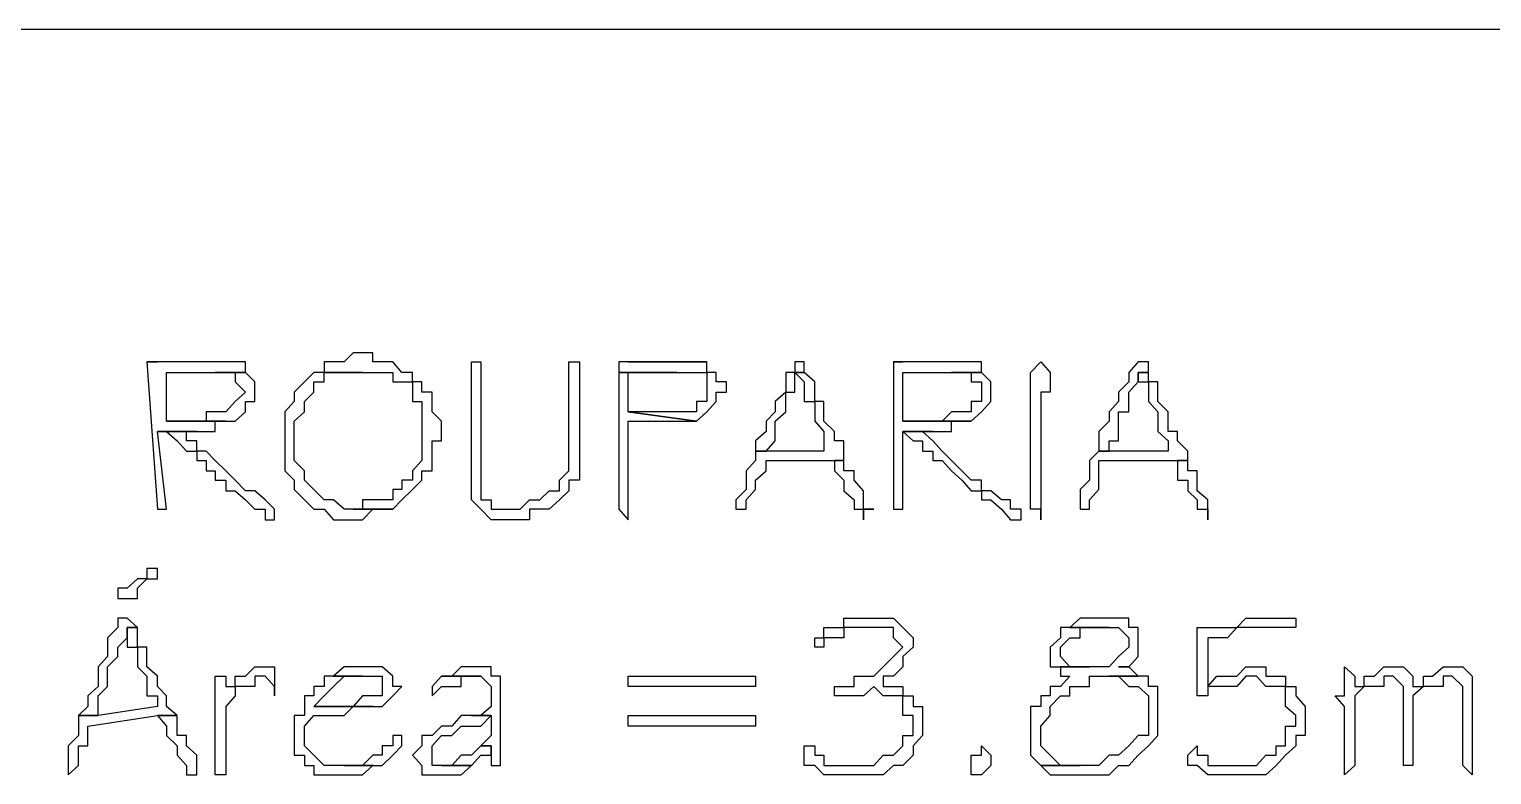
# Model space of a CAD drawing. Header units: millimetres. Extents: x -518.8 to -461.2, y 3.5 to 44.2.
# Drawn here: x -495.618 to -494.669, y 35.65 to 36.133 of the extents above; entities that cross this region are included whole.
import ezdxf

# ---------------------------------------------------------------- set-up
doc = ezdxf.new("R2010")
doc.units = ezdxf.units.MM
doc.header["$MEASUREMENT"] = 0
doc.layers.add('16', color=16, linetype='Continuous')
doc.layers.add('MYSOLIDS', color=7, linetype='Continuous')

msp = doc.modelspace()

# ---------------------------------------------------------------- linework, layer by layer
at = {"layer": '16'}
msp.add_lwpolyline([(-497.57822, 36.13304), (-493.61205, 36.13304)], dxfattribs=at)
at = {"layer": 'MYSOLIDS'}
for points in [[(-495.40152, 35.92326), (-495.40152, 35.92326), (-495.40754, 35.92326), (-495.41355, 35.91725), (-495.41355, 35.91725), (-495.42032, 35.91725), (-495.42634, 35.91725), (-495.42634, 35.91048), (-495.40152, 35.91048), (-495.40152, 35.91048), (-495.39476, 35.91048), (-495.39476, 35.91048), (-495.38874, 35.91048), (-495.38198, 35.91048), (-495.38198, 35.90447), (-495.37596, 35.90447), (-495.36919, 35.90447), (-495.36919, 35.90447), (-495.36919, 35.8977), (-495.36919, 35.89168), (-495.36318, 35.89168), (-495.36318, 35.88492), (-495.36318, 35.88492), (-495.36318, 35.8789), (-495.36318, 35.87214), (-495.36318, 35.87214), (-495.36318, 35.86612), (-495.36318, 35.85935), (-495.36318, 35.85935), (-495.36318, 35.85334), (-495.36919, 35.84657), (-495.36919, 35.84657), (-495.36919, 35.84056), (-495.37596, 35.84056), (-495.37596, 35.83454), (-495.38198, 35.83454), (-495.38198, 35.82777), (-495.38874, 35.82777), (-495.38874, 35.82777), (-495.39476, 35.82777), (-495.40152, 35.82777), (-495.40152, 35.82176), (-495.40754, 35.82176), (-495.38198, 35.82176), (-495.38198, 35.82176), (-495.37596, 35.82777), (-495.37596, 35.82777), (-495.36919, 35.83454), (-495.36919, 35.83454), (-495.36318, 35.84056), (-495.36318, 35.84056), (-495.36318, 35.84657), (-495.35641, 35.84657), (-495.35641, 35.85334), (-495.35641, 35.85334), (-495.35641, 35.85935), (-495.35641, 35.86612), (-495.3504, 35.86612), (-495.3504, 35.87214), (-495.3504, 35.87214), (-495.3504, 35.8789), (-495.35641, 35.88492), (-495.35641, 35.89168), (-495.35641, 35.89168), (-495.35641, 35.8977), (-495.36318, 35.8977), (-495.36318, 35.90447), (-495.36919, 35.90447), (-495.36919, 35.91048), (-495.36919, 35.91048), (-495.37596, 35.91048), (-495.38198, 35.91725), (-495.38198, 35.91725), (-495.38874, 35.91725), (-495.39476, 35.91725), (-495.39476, 35.92326), (-495.40152, 35.92326), (-495.40152, 35.92326)], [(-495.49701, 35.91725), (-495.49701, 35.91725), (-495.50303, 35.91725), (-495.50904, 35.91725), (-495.51581, 35.91725), (-495.51581, 35.91725), (-495.51581, 35.91725), (-495.52183, 35.91725), (-495.52859, 35.91725), (-495.53461, 35.91725), (-495.54137, 35.91725), (-495.53461, 35.82176), (-495.53461, 35.82176), (-495.53461, 35.82176), (-495.52859, 35.82176), (-495.52859, 35.82176), (-495.52859, 35.82176), (-495.53461, 35.87214), (-495.50904, 35.87214), (-495.50303, 35.87214), (-495.49701, 35.87214), (-495.49701, 35.8789), (-495.49025, 35.8789), (-495.49025, 35.8789), (-495.52859, 35.8789), (-495.52859, 35.91048), (-495.52859, 35.91048), (-495.52859, 35.91048), (-495.52183, 35.91048), (-495.51581, 35.91048), (-495.50904, 35.91048), (-495.50904, 35.91048), (-495.50303, 35.91048), (-495.49701, 35.91048), (-495.47746, 35.91048), (-495.47746, 35.91725), (-495.48423, 35.91725), (-495.49025, 35.91725), (-495.49025, 35.91725), (-495.49701, 35.91725), (-495.49701, 35.91725)], [(-495.53461, 35.91725), (-495.53461, 35.91725), (-495.54137, 35.91725), (-495.53461, 35.91725), (-495.53461, 35.91725), (-495.53461, 35.91725), (-495.53461, 35.91725)], [(-495.47746, 35.91048), (-495.49701, 35.91048), (-495.49701, 35.91048), (-495.49025, 35.91048), (-495.49025, 35.91048), (-495.48423, 35.91048), (-495.48423, 35.90447), (-495.48423, 35.90447), (-495.47746, 35.8977), (-495.47746, 35.8977), (-495.48423, 35.89168), (-495.48423, 35.89168), (-495.49025, 35.88492), (-495.49025, 35.88492), (-495.49701, 35.88492), (-495.49701, 35.88492), (-495.50303, 35.88492), (-495.50303, 35.8789), (-495.50904, 35.8789), (-495.51581, 35.8789), (-495.52183, 35.8789), (-495.52183, 35.8789), (-495.52859, 35.8789), (-495.49025, 35.8789), (-495.48423, 35.8789), (-495.48423, 35.8789), (-495.47746, 35.88492), (-495.47746, 35.88492), (-495.47746, 35.89168), (-495.47145, 35.89168), (-495.47145, 35.8977), (-495.47145, 35.90447), (-495.47145, 35.90447), (-495.47746, 35.91048), (-495.47746, 35.91048), (-495.47746, 35.91048)], [(-495.42634, 35.91048), (-495.4331, 35.91048), (-495.4331, 35.91048), (-495.43912, 35.90447), (-495.43912, 35.90447), (-495.44589, 35.8977), (-495.44589, 35.8977), (-495.44589, 35.89168), (-495.44589, 35.89168), (-495.4519, 35.88492), (-495.4519, 35.8789), (-495.4519, 35.87214), (-495.4519, 35.87214), (-495.4519, 35.86612), (-495.4519, 35.86612), (-495.4519, 35.85935), (-495.4519, 35.85334), (-495.4519, 35.84657), (-495.4519, 35.84657), (-495.44589, 35.84056), (-495.44589, 35.83454), (-495.44589, 35.83454), (-495.43912, 35.82777), (-495.43912, 35.82777), (-495.4331, 35.82176), (-495.4331, 35.82176), (-495.42634, 35.82176), (-495.42634, 35.82176), (-495.42032, 35.81499), (-495.41355, 35.81499), (-495.40754, 35.81499), (-495.40754, 35.81499), (-495.40152, 35.81499), (-495.40152, 35.81499), (-495.39476, 35.82176), (-495.38874, 35.82176), (-495.38874, 35.82176), (-495.38198, 35.82176), (-495.40754, 35.82176), (-495.41355, 35.82176), (-495.41355, 35.82176), (-495.42032, 35.82777), (-495.42634, 35.82777), (-495.42634, 35.82777), (-495.4331, 35.83454), (-495.4331, 35.83454), (-495.4331, 35.83454), (-495.43912, 35.84056), (-495.43912, 35.84056), (-495.43912, 35.84657), (-495.44589, 35.85334), (-495.44589, 35.85334), (-495.44589, 35.85935), (-495.44589, 35.86612), (-495.44589, 35.86612), (-495.44589, 35.87214), (-495.44589, 35.8789), (-495.44589, 35.8789), (-495.43912, 35.88492), (-495.43912, 35.89168), (-495.43912, 35.89168), (-495.4331, 35.8977), (-495.4331, 35.8977), (-495.4331, 35.90447), (-495.42634, 35.90447), (-495.42634, 35.91048), (-495.42032, 35.91048), (-495.41355, 35.91048), (-495.41355, 35.91048), (-495.40754, 35.91048), (-495.40152, 35.91048), (-495.42634, 35.91048), (-495.42634, 35.91048)], [(-495.33085, 35.91725), (-495.33085, 35.91725), (-495.33085, 35.91725), (-495.33085, 35.91725), (-495.33085, 35.91725), (-495.32483, 35.91725), (-495.32483, 35.91725), (-495.32483, 35.91725), (-495.32483, 35.91725), (-495.32483, 35.84657), (-495.32483, 35.84056), (-495.32483, 35.83379), (-495.32483, 35.82777), (-495.32483, 35.82777), (-495.31807, 35.82777), (-495.31807, 35.82176), (-495.31205, 35.82176), (-495.31205, 35.82176), (-495.30604, 35.82176), (-495.29927, 35.82176), (-495.29325, 35.82777), (-495.29325, 35.82777), (-495.28649, 35.82777), (-495.28649, 35.82777), (-495.28047, 35.83379), (-495.27371, 35.83379), (-495.27371, 35.84056), (-495.27371, 35.84056), (-495.27371, 35.84056), (-495.26769, 35.84657), (-495.26769, 35.85334), (-495.26769, 35.85334), (-495.26769, 35.85334), (-495.26769, 35.85935), (-495.26769, 35.86612), (-495.26769, 35.87214), (-495.26769, 35.8789), (-495.26769, 35.88492), (-495.26769, 35.88492), (-495.26769, 35.89168), (-495.26769, 35.8977), (-495.26769, 35.90447), (-495.26769, 35.90447), (-495.26769, 35.91048), (-495.26769, 35.91048), (-495.26769, 35.91725), (-495.26769, 35.91725), (-495.26769, 35.91725), (-495.26769, 35.91725), (-495.26769, 35.91725), (-495.26092, 35.91725), (-495.26092, 35.91725), (-495.26092, 35.91048), (-495.26092, 35.91048), (-495.26092, 35.90447), (-495.26092, 35.8977), (-495.26092, 35.89168), (-495.26092, 35.88492), (-495.26092, 35.8789), (-495.26092, 35.87214), (-495.26092, 35.86612), (-495.26092, 35.85935), (-495.26092, 35.85935), (-495.26092, 35.85334), (-495.26092, 35.85334), (-495.26092, 35.84657), (-495.26092, 35.84056), (-495.26092, 35.84056), (-495.26769, 35.84056), (-495.26769, 35.83379), (-495.26769, 35.83379), (-495.27371, 35.82777), (-495.27371, 35.82777), (-495.28047, 35.82176), (-495.28047, 35.82176), (-495.28649, 35.82176), (-495.29325, 35.82176), (-495.29325, 35.81499), (-495.29927, 35.81499), (-495.30604, 35.81499), (-495.30604, 35.81499), (-495.31205, 35.81499), (-495.31205, 35.81499), (-495.31807, 35.81499), (-495.32483, 35.82176), (-495.32483, 35.82176), (-495.32483, 35.82176), (-495.33085, 35.82777), (-495.33085, 35.82777), (-495.33085, 35.83379), (-495.33085, 35.84056), (-495.33085, 35.84657), (-495.33085, 35.84657), (-495.33085, 35.91725), (-495.33085, 35.91725), (-495.33085, 35.91725)], [(-495.22934, 35.91725), (-495.23536, 35.91725), (-495.23536, 35.91725), (-495.23536, 35.91048), (-495.23536, 35.91048), (-495.19777, 35.91048), (-495.191, 35.91048), (-495.191, 35.91048), (-495.18498, 35.91048), (-495.17822, 35.91048), (-495.17822, 35.91048), (-495.17822, 35.90447), (-495.17822, 35.8977), (-495.17822, 35.8977), (-495.17822, 35.8977), (-495.17822, 35.89168), (-495.18498, 35.89168), (-495.18498, 35.88492), (-495.191, 35.88492), (-495.191, 35.88492), (-495.19777, 35.88492), (-495.19777, 35.88492), (-495.20378, 35.88492), (-495.21055, 35.88492), (-495.21656, 35.88492), (-495.22258, 35.88492), (-495.22934, 35.88492), (-495.18498, 35.8789), (-495.17822, 35.88492), (-495.17822, 35.88492), (-495.1722, 35.89168), (-495.1722, 35.89168), (-495.1722, 35.8977), (-495.16543, 35.8977), (-495.16543, 35.90447), (-495.1722, 35.90447), (-495.1722, 35.91048), (-495.17822, 35.91048), (-495.17822, 35.91725), (-495.22934, 35.91725), (-495.22934, 35.91725), (-495.22934, 35.91725), (-495.22934, 35.91725)], [(-495.23536, 35.91048), (-495.23536, 35.91048), (-495.23536, 35.91048), (-495.23536, 35.90447), (-495.23536, 35.8977), (-495.23536, 35.89168), (-495.23536, 35.89168), (-495.23536, 35.88492), (-495.23536, 35.8789), (-495.23536, 35.8789), (-495.23536, 35.87214), (-495.23536, 35.86612), (-495.23536, 35.85935), (-495.23536, 35.85935), (-495.23536, 35.85334), (-495.23536, 35.84657), (-495.23536, 35.84056), (-495.23536, 35.84056), (-495.23536, 35.83454), (-495.23536, 35.82777), (-495.23536, 35.82777), (-495.23536, 35.82176), (-495.23536, 35.82176), (-495.22934, 35.81499), (-495.22934, 35.82176), (-495.22934, 35.82176), (-495.22934, 35.82176), (-495.22934, 35.82777), (-495.22934, 35.83454), (-495.22934, 35.84056), (-495.22934, 35.84056), (-495.22934, 35.84657), (-495.22934, 35.85334), (-495.22934, 35.85334), (-495.22934, 35.85935), (-495.22934, 35.86612), (-495.22934, 35.87214), (-495.22934, 35.87214), (-495.22934, 35.8789), (-495.22258, 35.8789), (-495.22258, 35.8789), (-495.21656, 35.8789), (-495.21055, 35.8789), (-495.20378, 35.8789), (-495.19777, 35.8789), (-495.19777, 35.8789), (-495.191, 35.8789), (-495.191, 35.8789), (-495.18498, 35.8789), (-495.18498, 35.8789), (-495.22934, 35.88492), (-495.22934, 35.88492), (-495.22934, 35.89168), (-495.22934, 35.89168), (-495.22934, 35.8977), (-495.22934, 35.90447), (-495.22934, 35.90447), (-495.22934, 35.91048), (-495.22258, 35.91048), (-495.21656, 35.91048), (-495.21656, 35.91048), (-495.21055, 35.91048), (-495.21055, 35.91048), (-495.20378, 35.91048), (-495.19777, 35.91048), (-495.19777, 35.91048), (-495.23536, 35.91048), (-495.23536, 35.91048)], [(-495.19777, 35.91725), (-495.19777, 35.91725), (-495.20378, 35.91725), (-495.21055, 35.91725), (-495.21055, 35.91725), (-495.21656, 35.91725), (-495.22258, 35.91725), (-495.22934, 35.91725), (-495.17822, 35.91725), (-495.17822, 35.91725), (-495.18498, 35.91725), (-495.191, 35.91725), (-495.19777, 35.91725), (-495.19777, 35.91725)], [(-495.11506, 35.91048), (-495.12107, 35.91048), (-495.11506, 35.90447), (-495.11506, 35.90447), (-495.11506, 35.8977), (-495.11506, 35.89168), (-495.10829, 35.89168), (-495.10829, 35.88492), (-495.10829, 35.88492), (-495.10829, 35.8789), (-495.10228, 35.87214), (-495.10228, 35.86612), (-495.10228, 35.86612), (-495.10228, 35.85935), (-495.13987, 35.85935), (-495.14664, 35.85935), (-495.14664, 35.85334), (-495.15265, 35.84657), (-495.15265, 35.84657), (-495.15265, 35.84056), (-495.15265, 35.84056), (-495.15265, 35.83454), (-495.15942, 35.82777), (-495.15942, 35.82176), (-495.15942, 35.82176), (-495.15942, 35.82176), (-495.15265, 35.82176), (-495.15265, 35.82176), (-495.15265, 35.82176), (-495.15265, 35.82777), (-495.14664, 35.83454), (-495.14664, 35.83454), (-495.14664, 35.84056), (-495.14664, 35.84056), (-495.13987, 35.84657), (-495.13987, 35.85334), (-495.09551, 35.85334), (-495.08949, 35.85334), (-495.08949, 35.85935), (-495.08949, 35.86612), (-495.09551, 35.86612), (-495.09551, 35.87214), (-495.09551, 35.87214), (-495.10228, 35.8789), (-495.10228, 35.88492), (-495.10228, 35.88492), (-495.10228, 35.89168), (-495.10829, 35.89168), (-495.10829, 35.8977), (-495.10829, 35.8977), (-495.10829, 35.90447), (-495.10829, 35.90447), (-495.11506, 35.91048), (-495.11506, 35.91048)], [(-495.12107, 35.91725), (-495.12107, 35.91725), (-495.12107, 35.91725), (-495.12107, 35.91725), (-495.12107, 35.91048), (-495.12709, 35.91048), (-495.12709, 35.90447), (-495.12709, 35.8977), (-495.13386, 35.89168), (-495.13386, 35.88492), (-495.13987, 35.8789), (-495.13987, 35.8789), (-495.13987, 35.8789), (-495.13987, 35.87214), (-495.14664, 35.86612), (-495.14664, 35.85935), (-495.14664, 35.85935), (-495.13987, 35.85935), (-495.13987, 35.85935), (-495.13386, 35.86612), (-495.13386, 35.86612), (-495.13386, 35.87214), (-495.13386, 35.8789), (-495.13386, 35.8789), (-495.12709, 35.88492), (-495.12709, 35.88492), (-495.12709, 35.89168), (-495.12709, 35.8977), (-495.12107, 35.8977), (-495.12107, 35.90447), (-495.12107, 35.91048), (-495.11506, 35.91048), (-495.11506, 35.91725), (-495.11506, 35.91725), (-495.12107, 35.91725), (-495.12107, 35.91725)], [(-495.01957, 35.91725), (-495.01957, 35.91725), (-495.02558, 35.91725), (-495.02558, 35.91725), (-495.0316, 35.91725), (-495.0316, 35.91725), (-495.03837, 35.91725), (-495.04438, 35.91725), (-495.04438, 35.91725), (-495.05115, 35.91725), (-495.05716, 35.91725), (-495.05716, 35.82176), (-495.05716, 35.82176), (-495.05716, 35.82176), (-495.05115, 35.82176), (-495.05115, 35.82176), (-495.05115, 35.82176), (-495.05115, 35.87214), (-495.0316, 35.87214), (-495.02558, 35.87214), (-495.01957, 35.87214), (-495.01957, 35.8789), (-495.0128, 35.8789), (-495.00679, 35.8789), (-495.05115, 35.8789), (-495.05115, 35.91048), (-495.05115, 35.91048), (-495.04438, 35.91048), (-495.04438, 35.91048), (-495.03837, 35.91048), (-495.0316, 35.91048), (-495.0316, 35.91048), (-495.02558, 35.91048), (-495.01957, 35.91048), (-495.00002, 35.91048), (-495.00002, 35.91725), (-495.00679, 35.91725), (-495.00679, 35.91725), (-495.0128, 35.91725), (-495.01957, 35.91725), (-495.01957, 35.91725)], [(-495.05716, 35.91725), (-495.05716, 35.91725), (-495.05716, 35.91725), (-495.05115, 35.91725), (-495.05115, 35.91725), (-495.05716, 35.91725), (-495.05716, 35.91725)], [(-495.00002, 35.91048), (-495.01957, 35.91048), (-495.01957, 35.91048), (-495.0128, 35.91048), (-495.00679, 35.91048), (-495.00679, 35.91048), (-495.00679, 35.90447), (-495.00002, 35.90447), (-495.00002, 35.8977), (-495.00002, 35.8977), (-495.00002, 35.89168), (-495.00679, 35.89168), (-495.00679, 35.88492), (-495.0128, 35.88492), (-495.0128, 35.88492), (-495.01957, 35.88492), (-495.01957, 35.88492), (-495.02558, 35.8789), (-495.0316, 35.8789), (-495.0316, 35.8789), (-495.03837, 35.8789), (-495.04438, 35.8789), (-495.05115, 35.8789), (-495.00679, 35.8789), (-495.00679, 35.8789), (-495.00679, 35.8789), (-495.00002, 35.88492), (-495.00002, 35.88492), (-494.99401, 35.89168), (-494.99401, 35.89168), (-494.99401, 35.8977), (-494.99401, 35.90447), (-494.99401, 35.90447), (-495.00002, 35.91048), (-495.00002, 35.91048), (-495.00002, 35.91048)], [(-494.96167, 35.85935), (-494.96167, 35.85334), (-494.96167, 35.85334), (-494.96167, 35.84657), (-494.96167, 35.84056), (-494.96167, 35.84056), (-494.96167, 35.83379), (-494.96167, 35.82777), (-494.96167, 35.82176), (-494.96167, 35.82176), (-494.96167, 35.82176), (-494.96167, 35.82176), (-494.96167, 35.81499), (-494.96167, 35.81499), (-494.96167, 35.82176), (-494.96167, 35.82176), (-494.96844, 35.82176), (-494.96844, 35.82176), (-494.96844, 35.82176), (-494.96844, 35.82176), (-494.96844, 35.82777), (-494.96844, 35.82777), (-494.96844, 35.83379), (-494.96844, 35.84056), (-494.96844, 35.84657), (-494.96844, 35.84657), (-494.96844, 35.85334), (-494.96844, 35.85935), (-494.96844, 35.85935), (-494.96844, 35.86612), (-494.96844, 35.87214), (-494.96844, 35.8789), (-494.96844, 35.88492), (-494.96844, 35.88492), (-494.96844, 35.89168), (-494.96844, 35.8977), (-494.96844, 35.8977), (-494.96844, 35.90447), (-494.96844, 35.91048), (-494.96844, 35.91048), (-494.96844, 35.91048), (-494.96844, 35.91048), (-494.96167, 35.91725), (-494.96167, 35.91725), (-494.96167, 35.91725), (-494.96167, 35.91725), (-494.96167, 35.91725), (-494.96167, 35.91725), (-494.95566, 35.91048), (-494.95566, 35.91048), (-494.95566, 35.91048), (-494.95566, 35.91048), (-494.95566, 35.90447), (-494.95566, 35.8977), (-494.96167, 35.8977), (-494.96167, 35.89168), (-494.96167, 35.88492), (-494.96167, 35.8789), (-494.96167, 35.8789), (-494.96167, 35.87214), (-494.96167, 35.86612), (-494.96167, 35.85935), (-494.96167, 35.85935), (-494.96167, 35.85935), (-494.96167, 35.85935), (-494.96167, 35.85935)], [(-494.89175, 35.91048), (-494.89852, 35.91048), (-494.89852, 35.90447), (-494.89175, 35.90447), (-494.89175, 35.8977), (-494.89175, 35.89168), (-494.89175, 35.89168), (-494.88574, 35.88492), (-494.88574, 35.88492), (-494.88574, 35.8789), (-494.88574, 35.87214), (-494.87897, 35.86612), (-494.87897, 35.86612), (-494.87897, 35.85935), (-494.91731, 35.85935), (-494.92408, 35.85935), (-494.9301, 35.85334), (-494.9301, 35.84657), (-494.9301, 35.84657), (-494.9301, 35.84056), (-494.9301, 35.84056), (-494.93611, 35.83454), (-494.93611, 35.82777), (-494.93611, 35.82176), (-494.93611, 35.82176), (-494.93611, 35.82176), (-494.93611, 35.82176), (-494.9301, 35.82176), (-494.9301, 35.82176), (-494.9301, 35.82777), (-494.92408, 35.83454), (-494.92408, 35.83454), (-494.92408, 35.84056), (-494.92408, 35.84056), (-494.92408, 35.84657), (-494.92408, 35.85334), (-494.87295, 35.85334), (-494.86619, 35.85334), (-494.86619, 35.85935), (-494.87295, 35.86612), (-494.87295, 35.86612), (-494.87295, 35.87214), (-494.87897, 35.87214), (-494.87897, 35.8789), (-494.87897, 35.88492), (-494.87897, 35.88492), (-494.88574, 35.89168), (-494.88574, 35.89168), (-494.88574, 35.8977), (-494.88574, 35.8977), (-494.88574, 35.90447), (-494.89175, 35.90447), (-494.89175, 35.91048), (-494.89175, 35.91048)], [(-494.89852, 35.91725), (-494.89852, 35.91725), (-494.89852, 35.91725), (-494.89852, 35.91725), (-494.90453, 35.91048), (-494.90453, 35.91048), (-494.90453, 35.90447), (-494.9113, 35.8977), (-494.9113, 35.89168), (-494.91731, 35.88492), (-494.91731, 35.8789), (-494.91731, 35.8789), (-494.91731, 35.8789), (-494.92408, 35.87214), (-494.92408, 35.86612), (-494.92408, 35.85935), (-494.92408, 35.85935), (-494.91731, 35.85935), (-494.91731, 35.85935), (-494.91731, 35.86612), (-494.9113, 35.86612), (-494.9113, 35.87214), (-494.9113, 35.8789), (-494.9113, 35.8789), (-494.9113, 35.88492), (-494.90453, 35.88492), (-494.90453, 35.89168), (-494.90453, 35.8977), (-494.90453, 35.8977), (-494.89852, 35.90447), (-494.89852, 35.91048), (-494.89175, 35.91048), (-494.89175, 35.91725), (-494.89852, 35.91725), (-494.89852, 35.91725), (-494.89852, 35.91725)], [(-495.50904, 35.87214), (-495.53461, 35.87214), (-495.52859, 35.87214), (-495.52183, 35.86612), (-495.52183, 35.86612), (-495.51581, 35.85935), (-495.50904, 35.85935), (-495.50904, 35.85334), (-495.50303, 35.85334), (-495.50303, 35.84657), (-495.49701, 35.84657), (-495.49701, 35.84056), (-495.49025, 35.84056), (-495.49025, 35.83379), (-495.48423, 35.83379), (-495.48423, 35.83379), (-495.47746, 35.82777), (-495.47746, 35.82777), (-495.47145, 35.82176), (-495.46468, 35.82176), (-495.46468, 35.81499), (-495.45867, 35.81499), (-495.45867, 35.81499), (-495.45867, 35.81499), (-495.45867, 35.81499), (-495.45867, 35.81499), (-495.45867, 35.82176), (-495.45867, 35.82176), (-495.46468, 35.82777), (-495.46468, 35.82777), (-495.46468, 35.82777), (-495.47145, 35.83379), (-495.47746, 35.83379), (-495.47746, 35.83379), (-495.48423, 35.84056), (-495.48423, 35.84056), (-495.49025, 35.84657), (-495.49025, 35.84657), (-495.49701, 35.85334), (-495.49701, 35.85334), (-495.50303, 35.85935), (-495.50904, 35.85935), (-495.50904, 35.86612), (-495.51581, 35.86612), (-495.51581, 35.87214), (-495.52183, 35.87214), (-495.52183, 35.87214), (-495.51581, 35.87214), (-495.50904, 35.87214), (-495.50904, 35.87214)], [(-495.0316, 35.87214), (-495.05115, 35.87214), (-495.05115, 35.87214), (-495.04438, 35.86612), (-495.03837, 35.86612), (-495.03837, 35.85935), (-495.0316, 35.85935), (-495.0316, 35.85334), (-495.02558, 35.85334), (-495.01957, 35.84657), (-495.01957, 35.84657), (-495.0128, 35.84056), (-495.0128, 35.84056), (-495.00679, 35.83379), (-495.00679, 35.83379), (-495.00002, 35.83379), (-495.00002, 35.82777), (-494.99401, 35.82777), (-494.98724, 35.82176), (-494.98724, 35.82176), (-494.98122, 35.81499), (-494.98122, 35.81499), (-494.98122, 35.81499), (-494.97446, 35.81499), (-494.97446, 35.81499), (-494.97446, 35.81499), (-494.97446, 35.82176), (-494.98122, 35.82176), (-494.98122, 35.82777), (-494.98724, 35.82777), (-494.98724, 35.82777), (-494.99401, 35.83379), (-494.99401, 35.83379), (-495.00002, 35.83379), (-495.00002, 35.84056), (-495.00679, 35.84056), (-495.0128, 35.84657), (-495.0128, 35.84657), (-495.01957, 35.85334), (-495.01957, 35.85334), (-495.02558, 35.85935), (-495.02558, 35.85935), (-495.0316, 35.86612), (-495.0316, 35.86612), (-495.03837, 35.87214), (-495.04438, 35.87214), (-495.04438, 35.87214), (-495.03837, 35.87214), (-495.0316, 35.87214), (-495.0316, 35.87214)], [(-495.08949, 35.85334), (-495.09551, 35.85334), (-495.09551, 35.85334), (-495.09551, 35.84657), (-495.08949, 35.84056), (-495.08949, 35.84056), (-495.08949, 35.83379), (-495.08273, 35.82777), (-495.08273, 35.82176), (-495.07671, 35.82176), (-495.07671, 35.82176), (-495.07671, 35.81499), (-495.07671, 35.82176), (-495.06995, 35.82176), (-495.07671, 35.82176), (-495.07671, 35.82777), (-495.07671, 35.83379), (-495.08273, 35.84056), (-495.08273, 35.84657), (-495.08949, 35.84657), (-495.08949, 35.85334), (-495.08949, 35.85334)], [(-494.86619, 35.85334), (-494.87295, 35.85334), (-494.87295, 35.85334), (-494.87295, 35.84657), (-494.87295, 35.84056), (-494.86619, 35.84056), (-494.86619, 35.83379), (-494.86017, 35.82777), (-494.86017, 35.82176), (-494.86017, 35.82176), (-494.8534, 35.82176), (-494.8534, 35.81499), (-494.8534, 35.82176), (-494.8534, 35.82176), (-494.8534, 35.82176), (-494.8534, 35.82777), (-494.86017, 35.83379), (-494.86017, 35.84056), (-494.86017, 35.84657), (-494.86619, 35.84657), (-494.86619, 35.85334), (-494.86619, 35.85334)], [(-495.54137, 35.78341), (-495.54137, 35.78341), (-495.54137, 35.77665), (-495.54739, 35.77665), (-495.54739, 35.77665), (-495.55416, 35.77063), (-495.55416, 35.77063), (-495.56017, 35.77063), (-495.56017, 35.76386), (-495.56017, 35.76386), (-495.56017, 35.76386), (-495.56017, 35.76386), (-495.56017, 35.76386), (-495.55416, 35.76386), (-495.55416, 35.76386), (-495.54739, 35.76386), (-495.54739, 35.77063), (-495.54739, 35.77063), (-495.54137, 35.77665), (-495.53461, 35.77665), (-495.53461, 35.77665), (-495.53461, 35.78341), (-495.53461, 35.78341), (-495.54137, 35.78341), (-495.54137, 35.78341)], [(-495.55416, 35.75108), (-495.55416, 35.75108), (-495.55416, 35.75108), (-495.56017, 35.75108), (-495.56017, 35.74507), (-495.56017, 35.74507), (-495.56694, 35.7383), (-495.56694, 35.73229), (-495.56694, 35.72627), (-495.57295, 35.7195), (-495.57295, 35.71349), (-495.57295, 35.70672), (-495.57295, 35.70672), (-495.57972, 35.70071), (-495.57972, 35.70071), (-495.57972, 35.69394), (-495.58574, 35.68793), (-495.57295, 35.68793), (-495.57295, 35.69394), (-495.57295, 35.70071), (-495.57295, 35.70071), (-495.56694, 35.70672), (-495.56694, 35.71349), (-495.56694, 35.71349), (-495.56694, 35.71349), (-495.56694, 35.7195), (-495.56017, 35.72627), (-495.56017, 35.72627), (-495.56017, 35.73229), (-495.55416, 35.7383), (-495.55416, 35.74507), (-495.54739, 35.74507), (-495.54739, 35.74507), (-495.55416, 35.75108), (-495.55416, 35.75108), (-495.55416, 35.75108)], [(-495.06393, 35.70672), (-495.06393, 35.70672), (-495.05716, 35.70672), (-495.05115, 35.70672), (-495.05115, 35.70071), (-495.04438, 35.70071), (-495.04438, 35.69394), (-495.03837, 35.69394), (-495.03837, 35.68793), (-495.03837, 35.68116), (-495.03837, 35.68116), (-495.03837, 35.67514), (-495.03837, 35.67514), (-495.04438, 35.66838), (-495.04438, 35.66236), (-495.04438, 35.66236), (-495.05115, 35.65559), (-495.05115, 35.65559), (-495.05716, 35.65559), (-495.05716, 35.65559), (-495.06393, 35.64958), (-495.06995, 35.64958), (-495.06995, 35.64958), (-495.07671, 35.64958), (-495.08273, 35.64958), (-495.08949, 35.64958), (-495.08949, 35.64958), (-495.09551, 35.64958), (-495.10228, 35.64958), (-495.10228, 35.64958), (-495.10829, 35.65559), (-495.11506, 35.65559), (-495.11506, 35.66236), (-495.11506, 35.66236), (-495.11506, 35.66838), (-495.11506, 35.66838), (-495.11506, 35.66838), (-495.11506, 35.66838), (-495.11506, 35.66838), (-495.10829, 35.66838), (-495.10829, 35.66838), (-495.10829, 35.66838), (-495.10829, 35.66838), (-495.10829, 35.66236), (-495.10228, 35.66236), (-495.10228, 35.65559), (-495.09551, 35.65559), (-495.09551, 35.65559), (-495.08949, 35.65559), (-495.08949, 35.65559), (-495.08273, 35.65559), (-495.07671, 35.65559), (-495.06995, 35.65559), (-495.06995, 35.65559), (-495.06393, 35.66236), (-495.05716, 35.66236), (-495.05716, 35.66236), (-495.05115, 35.66838), (-495.05115, 35.66838), (-495.05115, 35.67514), (-495.04438, 35.67514), (-495.04438, 35.68116), (-495.04438, 35.68116), (-495.04438, 35.68793), (-495.05115, 35.68793), (-495.05115, 35.69394), (-495.05115, 35.70071), (-495.05716, 35.70071), (-495.06393, 35.70071), (-495.06393, 35.70071), (-495.06995, 35.70672), (-495.06995, 35.70672), (-495.07671, 35.70071), (-495.08273, 35.70071), (-495.08273, 35.70071), (-495.08273, 35.70071), (-495.08949, 35.70071), (-495.09551, 35.70071), (-495.09551, 35.70071), (-495.09551, 35.70071), (-495.09551, 35.70071), (-495.09551, 35.70071), (-495.09551, 35.70672), (-495.09551, 35.70672), (-495.08949, 35.70672), (-495.08273, 35.70672), (-495.08273, 35.71349), (-495.07671, 35.71349), (-495.06995, 35.71349), (-495.06995, 35.71349), (-495.06393, 35.7195), (-495.06393, 35.7195), (-495.05716, 35.72627), (-495.05716, 35.72627), (-495.05115, 35.73229), (-495.05115, 35.73229), (-495.05716, 35.7383), (-495.05716, 35.7383), (-495.05716, 35.74507), (-495.06393, 35.74507), (-495.06393, 35.74507), (-495.06995, 35.74507), (-495.07671, 35.74507), (-495.08273, 35.74507), (-495.08273, 35.74507), (-495.08949, 35.74507), (-495.08949, 35.7383), (-495.09551, 35.7383), (-495.10228, 35.7383), (-495.10228, 35.73229), (-495.10228, 35.73229), (-495.10228, 35.73229), (-495.10829, 35.73229), (-495.10829, 35.73229), (-495.10829, 35.73229), (-495.10829, 35.73229), (-495.10829, 35.73229), (-495.10829, 35.73229), (-495.10829, 35.7383), (-495.10829, 35.7383), (-495.10228, 35.7383), (-495.10228, 35.7383), (-495.10228, 35.74507), (-495.09551, 35.74507), (-495.08949, 35.74507), (-495.08949, 35.75108), (-495.08273, 35.75108), (-495.08273, 35.75108), (-495.07671, 35.75108), (-495.06995, 35.75108), (-495.06995, 35.75108), (-495.06393, 35.75108), (-495.06393, 35.75108), (-495.05716, 35.75108), (-495.05115, 35.74507), (-495.05115, 35.74507), (-495.05115, 35.74507), (-495.04438, 35.7383), (-495.04438, 35.7383), (-495.04438, 35.73229), (-495.04438, 35.73229), (-495.05115, 35.72627), (-495.05115, 35.7195), (-495.05115, 35.7195), (-495.05115, 35.7195), (-495.05716, 35.71349), (-495.06393, 35.71349), (-495.06393, 35.70672), (-495.06393, 35.70672), (-495.06393, 35.70672), (-495.06393, 35.70672), (-495.06393, 35.70672)], [(-494.91731, 35.75108), (-494.92408, 35.75108), (-494.9301, 35.75108), (-494.9301, 35.75108), (-494.93611, 35.75108), (-494.94288, 35.74507), (-494.91731, 35.74507), (-494.91731, 35.74507), (-494.9113, 35.74507), (-494.9113, 35.74507), (-494.9113, 35.74507), (-494.90453, 35.7383), (-494.90453, 35.73229), (-494.90453, 35.73229), (-494.90453, 35.73229), (-494.9113, 35.72627), (-494.9113, 35.72627), (-494.91731, 35.7195), (-494.91731, 35.7195), (-494.92408, 35.7195), (-494.9301, 35.7195), (-494.9301, 35.7195), (-494.94889, 35.7195), (-494.94889, 35.71349), (-494.94889, 35.71349), (-494.94288, 35.71349), (-494.94288, 35.71349), (-494.94889, 35.70672), (-494.95566, 35.70672), (-494.95566, 35.70071), (-494.96167, 35.70071), (-494.96167, 35.69394), (-494.96844, 35.69394), (-494.96844, 35.68793), (-494.96844, 35.68116), (-494.96844, 35.68116), (-494.96844, 35.67514), (-494.96844, 35.66838), (-494.96844, 35.66838), (-494.96844, 35.66236), (-494.96167, 35.65559), (-494.96167, 35.65559), (-494.96167, 35.65559), (-494.93611, 35.65559), (-494.93611, 35.65559), (-494.94288, 35.65559), (-494.94889, 35.65559), (-494.94889, 35.65559), (-494.95566, 35.66236), (-494.95566, 35.66236), (-494.96167, 35.66838), (-494.96167, 35.66838), (-494.96167, 35.67514), (-494.96167, 35.67514), (-494.96167, 35.68116), (-494.96167, 35.68116), (-494.95566, 35.68793), (-494.95566, 35.69394), (-494.95566, 35.69394), (-494.94889, 35.70071), (-494.94889, 35.70071), (-494.94288, 35.70071), (-494.94288, 35.70672), (-494.93611, 35.70672), (-494.9301, 35.70672), (-494.9301, 35.71349), (-494.92408, 35.71349), (-494.92408, 35.71349), (-494.91731, 35.71349), (-494.89852, 35.71349), (-494.89852, 35.71349), (-494.90453, 35.7195), (-494.9113, 35.7195), (-494.9113, 35.7195), (-494.90453, 35.7195), (-494.89852, 35.72627), (-494.89852, 35.72627), (-494.89852, 35.73229), (-494.89852, 35.73229), (-494.89852, 35.7383), (-494.89852, 35.7383), (-494.89852, 35.74507), (-494.90453, 35.74507), (-494.90453, 35.75108), (-494.9113, 35.75108), (-494.91731, 35.75108), (-494.91731, 35.75108), (-494.91731, 35.75108)], [(-494.8534, 35.7383), (-494.8534, 35.7383), (-494.8534, 35.73229), (-494.8534, 35.73229), (-494.8534, 35.72627), (-494.8534, 35.7195), (-494.8534, 35.71349), (-494.8534, 35.71349), (-494.8534, 35.70672), (-494.84739, 35.71349), (-494.84739, 35.71349), (-494.84062, 35.71349), (-494.84062, 35.71349), (-494.83461, 35.71349), (-494.82859, 35.7195), (-494.82859, 35.7195), (-494.82183, 35.7195), (-494.81581, 35.7195), (-494.81581, 35.71349), (-494.80904, 35.71349), (-494.80303, 35.71349), (-494.80303, 35.71349), (-494.80303, 35.70672), (-494.79626, 35.70672), (-494.79626, 35.70071), (-494.79626, 35.70071), (-494.79025, 35.69394), (-494.79025, 35.68793), (-494.79025, 35.68793), (-494.79025, 35.68116), (-494.79025, 35.67514), (-494.79626, 35.67514), (-494.79626, 35.67514), (-494.79626, 35.66838), (-494.80303, 35.66236), (-494.80303, 35.66236), (-494.80303, 35.66236), (-494.80904, 35.65559), (-494.80904, 35.65559), (-494.81581, 35.64958), (-494.82183, 35.64958), (-494.82183, 35.64958), (-494.82859, 35.64958), (-494.83461, 35.64958), (-494.83461, 35.64958), (-494.84062, 35.64958), (-494.84739, 35.64958), (-494.8534, 35.64958), (-494.8534, 35.64958), (-494.8534, 35.64958), (-494.86017, 35.65559), (-494.86619, 35.65559), (-494.86619, 35.66236), (-494.86619, 35.66236), (-494.86619, 35.66236), (-494.86017, 35.66838), (-494.86017, 35.66838), (-494.86017, 35.66236), (-494.86017, 35.66236), (-494.8534, 35.66236), (-494.8534, 35.66236), (-494.8534, 35.65559), (-494.84739, 35.65559), (-494.84739, 35.65559), (-494.84739, 35.65559), (-494.84062, 35.65559), (-494.84062, 35.65559), (-494.83461, 35.65559), (-494.82859, 35.65559), (-494.82183, 35.65559), (-494.82183, 35.65559), (-494.81581, 35.66236), (-494.80904, 35.66236), (-494.80904, 35.66236), (-494.80904, 35.66838), (-494.80303, 35.66838), (-494.80303, 35.67514), (-494.80303, 35.68116), (-494.79626, 35.68116), (-494.79626, 35.68793), (-494.80303, 35.69394), (-494.80303, 35.69394), (-494.80303, 35.70071), (-494.80303, 35.70672), (-494.80904, 35.70672), (-494.80904, 35.70672), (-494.81581, 35.70672), (-494.81581, 35.70672), (-494.82183, 35.71349), (-494.82859, 35.71349), (-494.82859, 35.71349), (-494.83461, 35.70672), (-494.83461, 35.70672), (-494.84062, 35.70672), (-494.84739, 35.70672), (-494.84739, 35.70672), (-494.8534, 35.70672), (-494.8534, 35.70071), (-494.8534, 35.70071), (-494.8534, 35.70071), (-494.86017, 35.70071), (-494.86017, 35.70071), (-494.86017, 35.70672), (-494.86017, 35.70672), (-494.86017, 35.70672), (-494.86017, 35.71349), (-494.86017, 35.7195), (-494.86017, 35.72627), (-494.86017, 35.72627), (-494.86017, 35.73229), (-494.86017, 35.7383), (-494.86017, 35.7383), (-494.86017, 35.7383), (-494.86017, 35.74507), (-494.8534, 35.74507), (-494.8534, 35.74507), (-494.8534, 35.74507), (-494.84739, 35.74507), (-494.84062, 35.74507), (-494.84062, 35.74507), (-494.83461, 35.74507), (-494.82859, 35.75108), (-494.82859, 35.75108), (-494.82183, 35.75108), (-494.81581, 35.75108), (-494.80904, 35.75108), (-494.80904, 35.75108), (-494.80303, 35.75108), (-494.80303, 35.75108), (-494.80303, 35.75108), (-494.79626, 35.75108), (-494.79626, 35.75108), (-494.79626, 35.74507), (-494.79626, 35.74507), (-494.79626, 35.74507), (-494.80303, 35.74507), (-494.80303, 35.74507), (-494.80303, 35.74507), (-494.80904, 35.74507), (-494.81581, 35.74507), (-494.82183, 35.74507), (-494.82859, 35.74507), (-494.83461, 35.74507), (-494.84062, 35.7383), (-494.84739, 35.7383), (-494.84739, 35.7383), (-494.8534, 35.7383), (-494.8534, 35.7383), (-494.8534, 35.7383), (-494.8534, 35.7383)], [(-495.54739, 35.74507), (-495.55416, 35.74507), (-495.55416, 35.7383), (-495.55416, 35.73229), (-495.54739, 35.73229), (-495.54739, 35.72627), (-495.54739, 35.7195), (-495.54739, 35.7195), (-495.54137, 35.71349), (-495.54137, 35.71349), (-495.54137, 35.70672), (-495.54137, 35.70071), (-495.53461, 35.70071), (-495.53461, 35.69394), (-495.57295, 35.68793), (-495.58574, 35.68793), (-495.58574, 35.68793), (-495.58574, 35.68116), (-495.58574, 35.67514), (-495.58574, 35.67514), (-495.58574, 35.67514), (-495.5925, 35.66838), (-495.5925, 35.66236), (-495.5925, 35.65559), (-495.5925, 35.65559), (-495.5925, 35.65559), (-495.5925, 35.64958), (-495.5925, 35.64958), (-495.58574, 35.65559), (-495.58574, 35.65559), (-495.58574, 35.66236), (-495.58574, 35.66838), (-495.57972, 35.66838), (-495.57972, 35.67514), (-495.57972, 35.68116), (-495.57972, 35.68116), (-495.53461, 35.68793), (-495.52183, 35.68793), (-495.52859, 35.69394), (-495.52859, 35.69394), (-495.52859, 35.70071), (-495.53461, 35.70672), (-495.53461, 35.70672), (-495.53461, 35.71349), (-495.53461, 35.71349), (-495.54137, 35.7195), (-495.54137, 35.7195), (-495.54137, 35.72627), (-495.54137, 35.73229), (-495.54137, 35.73229), (-495.54739, 35.73229), (-495.54739, 35.7383), (-495.54739, 35.74507), (-495.54739, 35.74507)], [(-494.94288, 35.74507), (-494.94288, 35.74507), (-494.94889, 35.74507), (-494.94889, 35.7383), (-494.95566, 35.73229), (-494.95566, 35.73229), (-494.95566, 35.72627), (-494.95566, 35.72627), (-494.95566, 35.7195), (-494.94889, 35.7195), (-494.9301, 35.7195), (-494.93611, 35.7195), (-494.94288, 35.7195), (-494.94288, 35.7195), (-494.94889, 35.72627), (-494.94889, 35.72627), (-494.94889, 35.73229), (-494.94889, 35.73229), (-494.94288, 35.7383), (-494.93611, 35.7383), (-494.93611, 35.7383), (-494.93611, 35.74507), (-494.9301, 35.74507), (-494.92408, 35.74507), (-494.91731, 35.74507), (-494.94288, 35.74507), (-494.94288, 35.74507)], [(-495.49025, 35.70672), (-495.48423, 35.70672), (-495.48423, 35.71349), (-495.47746, 35.71349), (-495.47746, 35.71349), (-495.47145, 35.7195), (-495.46468, 35.7195), (-495.46468, 35.7195), (-495.45867, 35.7195), (-495.45867, 35.71349), (-495.45867, 35.71349), (-495.45867, 35.70672), (-495.45867, 35.70672), (-495.45867, 35.70071), (-495.45867, 35.70071), (-495.45867, 35.70071), (-495.45867, 35.70071), (-495.45867, 35.70071), (-495.45867, 35.70071), (-495.45867, 35.70071), (-495.45867, 35.70071), (-495.45867, 35.70672), (-495.45867, 35.70672), (-495.45867, 35.70672), (-495.45867, 35.70672), (-495.46468, 35.71349), (-495.46468, 35.71349), (-495.46468, 35.71349), (-495.46468, 35.71349), (-495.47145, 35.71349), (-495.47145, 35.70672), (-495.47746, 35.70672), (-495.47746, 35.70672), (-495.48423, 35.70672), (-495.48423, 35.70071), (-495.49025, 35.69394), (-495.49025, 35.69394), (-495.49025, 35.69394), (-495.49025, 35.68793), (-495.49025, 35.68116), (-495.49025, 35.68116), (-495.49025, 35.67514), (-495.49025, 35.66838), (-495.49025, 35.66838), (-495.49025, 35.66236), (-495.49025, 35.66236), (-495.49025, 35.66236), (-495.49025, 35.65559), (-495.49025, 35.65559), (-495.49025, 35.64958), (-495.49025, 35.64958), (-495.49701, 35.64958), (-495.49701, 35.64958), (-495.49701, 35.65559), (-495.49701, 35.65559), (-495.49701, 35.66838), (-495.49701, 35.66838), (-495.49701, 35.67514), (-495.49701, 35.68116), (-495.49701, 35.68116), (-495.49701, 35.68793), (-495.49701, 35.69394), (-495.49701, 35.70071), (-495.49701, 35.70071), (-495.49701, 35.70672), (-495.49701, 35.71349), (-495.49701, 35.71349), (-495.49701, 35.71349), (-495.49701, 35.71349), (-495.49701, 35.71349), (-495.49701, 35.71349), (-495.49025, 35.71349), (-495.49025, 35.70672), (-495.49025, 35.70672), (-495.49025, 35.70672), (-495.49025, 35.70672), (-495.49025, 35.70672), (-495.49025, 35.70672), (-495.49025, 35.70672)], [(-495.42032, 35.71349), (-495.42634, 35.71349), (-495.42634, 35.70672), (-495.4331, 35.70672), (-495.4331, 35.70071), (-495.43912, 35.70071), (-495.43912, 35.69394), (-495.43912, 35.68793), (-495.44589, 35.68793), (-495.44589, 35.68116), (-495.44589, 35.68116), (-495.44589, 35.67514), (-495.44589, 35.67514), (-495.44589, 35.66838), (-495.44589, 35.66236), (-495.43912, 35.66236), (-495.43912, 35.65559), (-495.43912, 35.65559), (-495.4331, 35.65559), (-495.4331, 35.64958), (-495.42634, 35.64958), (-495.42032, 35.64958), (-495.41355, 35.64958), (-495.41355, 35.64958), (-495.40754, 35.64958), (-495.40754, 35.64958), (-495.40152, 35.64958), (-495.39476, 35.65559), (-495.39476, 35.65559), (-495.39476, 35.65559), (-495.41355, 35.65559), (-495.42032, 35.65559), (-495.42634, 35.65559), (-495.42634, 35.65559), (-495.4331, 35.66236), (-495.4331, 35.66236), (-495.43912, 35.66838), (-495.43912, 35.66838), (-495.43912, 35.67514), (-495.43912, 35.67514), (-495.43912, 35.68116), (-495.43912, 35.68116), (-495.4331, 35.68793), (-495.4331, 35.68793), (-495.42634, 35.68793), (-495.42032, 35.68793), (-495.41355, 35.68793), (-495.41355, 35.68793), (-495.40754, 35.69394), (-495.40152, 35.69394), (-495.40152, 35.69394), (-495.39476, 35.69394), (-495.39476, 35.69394), (-495.4331, 35.69394), (-495.4331, 35.69394), (-495.42634, 35.70071), (-495.42634, 35.70071), (-495.42032, 35.70672), (-495.42032, 35.70672), (-495.41355, 35.71349), (-495.40754, 35.71349), (-495.40754, 35.71349), (-495.40152, 35.71349), (-495.42032, 35.71349), (-495.42032, 35.71349)], [(-495.40152, 35.7195), (-495.40152, 35.7195), (-495.40754, 35.7195), (-495.41355, 35.7195), (-495.42032, 35.71349), (-495.42032, 35.71349), (-495.42032, 35.71349), (-495.40152, 35.71349), (-495.40152, 35.71349), (-495.39476, 35.71349), (-495.38874, 35.71349), (-495.38874, 35.70672), (-495.38874, 35.70672), (-495.38874, 35.70672), (-495.38874, 35.70071), (-495.38874, 35.70071), (-495.39476, 35.70071), (-495.40152, 35.70071), (-495.40152, 35.70071), (-495.40754, 35.69394), (-495.41355, 35.69394), (-495.41355, 35.69394), (-495.42032, 35.69394), (-495.42634, 35.69394), (-495.4331, 35.69394), (-495.39476, 35.69394), (-495.38874, 35.69394), (-495.38874, 35.69394), (-495.38198, 35.70071), (-495.38198, 35.70071), (-495.37596, 35.70672), (-495.38198, 35.70672), (-495.38198, 35.71349), (-495.38198, 35.71349), (-495.38874, 35.7195), (-495.39476, 35.7195), (-495.39476, 35.7195), (-495.40152, 35.7195), (-495.40152, 35.7195)], [(-495.3504, 35.71349), (-495.3504, 35.71349), (-495.3504, 35.71349), (-495.35641, 35.70672), (-495.35641, 35.70672), (-495.35641, 35.70071), (-495.35641, 35.70071), (-495.35641, 35.70071), (-495.3504, 35.70672), (-495.3504, 35.70672), (-495.34363, 35.70672), (-495.34363, 35.70672), (-495.33761, 35.70672), (-495.33761, 35.71349), (-495.33085, 35.71349), (-495.32483, 35.71349), (-495.3504, 35.71349), (-495.3504, 35.71349)], [(-495.32483, 35.7195), (-495.33085, 35.7195), (-495.33085, 35.7195), (-495.33761, 35.7195), (-495.33761, 35.7195), (-495.34363, 35.71349), (-495.3504, 35.71349), (-495.32483, 35.71349), (-495.32483, 35.71349), (-495.31807, 35.70672), (-495.31807, 35.70672), (-495.31807, 35.70071), (-495.31807, 35.70071), (-495.31807, 35.69394), (-495.32483, 35.68793), (-495.32483, 35.68793), (-495.33085, 35.68793), (-495.31807, 35.68793), (-495.31807, 35.67514), (-495.31807, 35.67514), (-495.32483, 35.66838), (-495.31807, 35.66838), (-495.31807, 35.65559), (-495.31807, 35.65559), (-495.31205, 35.65559), (-495.31205, 35.65559), (-495.31205, 35.65559), (-495.31205, 35.70071), (-495.31205, 35.70071), (-495.31205, 35.70672), (-495.31205, 35.71349), (-495.31807, 35.71349), (-495.31807, 35.7195), (-495.31807, 35.7195), (-495.32483, 35.7195), (-495.32483, 35.7195)], [(-495.15265, 35.70672), (-495.22258, 35.70672), (-495.22934, 35.70672), (-495.22934, 35.70672), (-495.22934, 35.70672), (-495.22934, 35.70672), (-495.22934, 35.71349), (-495.22934, 35.71349), (-495.22934, 35.71349), (-495.22258, 35.71349), (-495.15265, 35.71349), (-495.14664, 35.71349), (-495.14664, 35.71349), (-495.14664, 35.70672), (-495.14664, 35.70672), (-495.14664, 35.70672), (-495.14664, 35.70672), (-495.14664, 35.70672), (-495.15265, 35.70672), (-495.15265, 35.70672), (-495.15265, 35.70672), (-495.15265, 35.70672)], [(-494.89852, 35.71349), (-494.91731, 35.71349), (-494.9113, 35.71349), (-494.9113, 35.71349), (-494.90453, 35.70672), (-494.89852, 35.70672), (-494.89852, 35.70672), (-494.89175, 35.70071), (-494.89175, 35.70071), (-494.89175, 35.69394), (-494.89175, 35.68793), (-494.89175, 35.68793), (-494.89175, 35.68116), (-494.89175, 35.67514), (-494.89852, 35.67514), (-494.89852, 35.67514), (-494.90453, 35.66838), (-494.90453, 35.66838), (-494.9113, 35.66236), (-494.9113, 35.66236), (-494.91731, 35.66236), (-494.92408, 35.65559), (-494.92408, 35.65559), (-494.9301, 35.65559), (-494.9301, 35.65559), (-494.93611, 35.65559), (-494.96167, 35.65559), (-494.95566, 35.64958), (-494.94889, 35.64958), (-494.94889, 35.64958), (-494.94288, 35.64958), (-494.93611, 35.64958), (-494.93611, 35.64958), (-494.9301, 35.64958), (-494.9301, 35.64958), (-494.92408, 35.64958), (-494.91731, 35.64958), (-494.9113, 35.65559), (-494.9113, 35.65559), (-494.9113, 35.65559), (-494.90453, 35.65559), (-494.89852, 35.66236), (-494.89852, 35.66236), (-494.89175, 35.66838), (-494.89175, 35.66838), (-494.89175, 35.66838), (-494.88574, 35.67514), (-494.88574, 35.68116), (-494.88574, 35.68116), (-494.88574, 35.68793), (-494.88574, 35.68793), (-494.88574, 35.69394), (-494.88574, 35.69394), (-494.88574, 35.70071), (-494.88574, 35.70672), (-494.89175, 35.70672), (-494.89175, 35.71349), (-494.89852, 35.71349), (-494.89852, 35.71349)], [(-494.72032, 35.70672), (-494.71355, 35.70672), (-494.71355, 35.71349), (-494.70754, 35.71349), (-494.70754, 35.71349), (-494.70077, 35.7195), (-494.69476, 35.7195), (-494.69476, 35.7195), (-494.68799, 35.7195), (-494.68198, 35.71349), (-494.68198, 35.71349), (-494.68198, 35.70672), (-494.68198, 35.70071), (-494.68198, 35.70071), (-494.68198, 35.69394), (-494.68198, 35.68793), (-494.68198, 35.68793), (-494.68198, 35.68116), (-494.68198, 35.67514), (-494.68198, 35.66838), (-494.68198, 35.66838), (-494.68198, 35.66236), (-494.68198, 35.66236), (-494.68198, 35.65559), (-494.68198, 35.65559), (-494.68198, 35.65559), (-494.68198, 35.65559), (-494.68198, 35.64958), (-494.68198, 35.64958), (-494.68799, 35.65559), (-494.68799, 35.65559), (-494.68799, 35.65559), (-494.68799, 35.66236), (-494.68799, 35.66236), (-494.68799, 35.66838), (-494.68799, 35.67514), (-494.68799, 35.67514), (-494.68799, 35.68116), (-494.68799, 35.68793), (-494.68799, 35.68793), (-494.68799, 35.69394), (-494.68799, 35.70071), (-494.68799, 35.70672), (-494.68799, 35.70672), (-494.68799, 35.70672), (-494.69476, 35.71349), (-494.69476, 35.71349), (-494.70077, 35.71349), (-494.70077, 35.70672), (-494.70754, 35.70672), (-494.70754, 35.70672), (-494.71355, 35.70672), (-494.72032, 35.70071), (-494.72032, 35.70071), (-494.72032, 35.65559), (-494.72032, 35.65559), (-494.72032, 35.65559), (-494.72634, 35.65559), (-494.72634, 35.65559), (-494.72634, 35.65559), (-494.72634, 35.65559), (-494.72634, 35.65559), (-494.72634, 35.65559), (-494.72634, 35.70071), (-494.72634, 35.70672), (-494.72634, 35.70672), (-494.72634, 35.70672), (-494.7331, 35.71349), (-494.7331, 35.71349), (-494.73912, 35.71349), (-494.73912, 35.70672), (-494.74513, 35.70672), (-494.74513, 35.70672), (-494.7519, 35.70672), (-494.75792, 35.70071), (-494.75792, 35.70071), (-494.75792, 35.65559), (-494.75792, 35.65559), (-494.75792, 35.65559), (-494.76468, 35.64958), (-494.76468, 35.64958), (-494.76468, 35.65559), (-494.76468, 35.65559), (-494.76468, 35.65559), (-494.76468, 35.65559), (-494.76468, 35.69394), (-494.76468, 35.69394), (-494.76468, 35.69394), (-494.76468, 35.69394), (-494.76468, 35.69394), (-494.7707, 35.70071), (-494.7707, 35.70071), (-494.7707, 35.70071), (-494.7707, 35.70071), (-494.76468, 35.70071), (-494.76468, 35.70071), (-494.76468, 35.70071), (-494.76468, 35.70071), (-494.76468, 35.71349), (-494.76468, 35.71349), (-494.76468, 35.71349), (-494.76468, 35.7195), (-494.76468, 35.7195), (-494.75792, 35.71349), (-494.75792, 35.71349), (-494.75792, 35.71349), (-494.75792, 35.71349), (-494.75792, 35.70672), (-494.7519, 35.70672), (-494.7519, 35.71349), (-494.74513, 35.71349), (-494.74513, 35.71349), (-494.73912, 35.7195), (-494.7331, 35.7195), (-494.7331, 35.7195), (-494.72634, 35.7195), (-494.72032, 35.71349), (-494.72032, 35.71349), (-494.72032, 35.70672), (-494.72032, 35.70672), (-494.72032, 35.70672), (-494.72032, 35.70672), (-494.72032, 35.70672)], [(-495.52183, 35.68793), (-495.53461, 35.68793), (-495.52859, 35.68116), (-495.52859, 35.68116), (-495.52859, 35.67514), (-495.52183, 35.66838), (-495.52183, 35.66838), (-495.52183, 35.66236), (-495.51581, 35.65559), (-495.51581, 35.65559), (-495.51581, 35.64958), (-495.50904, 35.64958), (-495.50904, 35.64958), (-495.50904, 35.65559), (-495.50904, 35.65559), (-495.50904, 35.66236), (-495.51581, 35.66838), (-495.51581, 35.67514), (-495.52183, 35.67514), (-495.52183, 35.68116), (-495.52183, 35.68793), (-495.52183, 35.68793)], [(-495.33085, 35.68793), (-495.33761, 35.68793), (-495.34363, 35.68116), (-495.34363, 35.68116), (-495.3504, 35.68116), (-495.3504, 35.68116), (-495.35641, 35.67514), (-495.35641, 35.67514), (-495.36318, 35.67514), (-495.36318, 35.66838), (-495.36318, 35.66838), (-495.36919, 35.66236), (-495.36919, 35.66236), (-495.36318, 35.65559), (-495.36318, 35.65559), (-495.36318, 35.64958), (-495.35641, 35.64958), (-495.3504, 35.64958), (-495.3504, 35.64958), (-495.34363, 35.64958), (-495.33761, 35.64958), (-495.33085, 35.65559), (-495.33085, 35.65559), (-495.3504, 35.65559), (-495.3504, 35.65559), (-495.35641, 35.65559), (-495.35641, 35.66236), (-495.35641, 35.66236), (-495.35641, 35.66236), (-495.35641, 35.66838), (-495.35641, 35.66838), (-495.3504, 35.67514), (-495.3504, 35.67514), (-495.34363, 35.67514), (-495.34363, 35.67514), (-495.33761, 35.68116), (-495.33085, 35.68116), (-495.33085, 35.68116), (-495.32483, 35.68116), (-495.31807, 35.68793), (-495.33085, 35.68793), (-495.33085, 35.68793)], [(-495.15265, 35.68116), (-495.22258, 35.68116), (-495.22934, 35.68116), (-495.22934, 35.68116), (-495.22934, 35.68116), (-495.22934, 35.68116), (-495.22934, 35.68793), (-495.22934, 35.68793), (-495.22934, 35.68793), (-495.22258, 35.68793), (-495.15265, 35.68793), (-495.14664, 35.68793), (-495.14664, 35.68793), (-495.14664, 35.68116), (-495.14664, 35.68116), (-495.14664, 35.68116), (-495.14664, 35.68116), (-495.14664, 35.68116), (-495.15265, 35.68116), (-495.15265, 35.68116), (-495.15265, 35.68116), (-495.15265, 35.68116)], [(-495.38198, 35.67514), (-495.38198, 35.67514), (-495.38198, 35.66838), (-495.38198, 35.66838), (-495.38874, 35.66838), (-495.38874, 35.66236), (-495.39476, 35.66236), (-495.39476, 35.66236), (-495.40152, 35.65559), (-495.40152, 35.65559), (-495.40754, 35.65559), (-495.41355, 35.65559), (-495.41355, 35.65559), (-495.39476, 35.65559), (-495.38874, 35.65559), (-495.38198, 35.66236), (-495.38198, 35.66236), (-495.38198, 35.66236), (-495.37596, 35.66838), (-495.37596, 35.66838), (-495.37596, 35.67514), (-495.38198, 35.67514), (-495.38198, 35.67514)], [(-495.32483, 35.66838), (-495.32483, 35.66838), (-495.33085, 35.66236), (-495.33761, 35.66236), (-495.33761, 35.66236), (-495.34363, 35.65559), (-495.34363, 35.65559), (-495.3504, 35.65559), (-495.33085, 35.65559), (-495.33085, 35.65559), (-495.32483, 35.66236), (-495.31807, 35.66236), (-495.31807, 35.66838), (-495.32483, 35.66838), (-495.32483, 35.66838)], [(-495.00002, 35.64958), (-495.00679, 35.64958), (-495.00679, 35.64958), (-495.00679, 35.65559), (-495.00679, 35.65559), (-495.00679, 35.66236), (-495.00679, 35.66236), (-495.00002, 35.66236), (-495.00002, 35.66838), (-494.99401, 35.66236), (-494.99401, 35.66236), (-494.99401, 35.66236), (-494.99401, 35.66236), (-494.99401, 35.65559), (-494.99401, 35.65559), (-495.00002, 35.64958), (-495.00002, 35.64958), (-495.00002, 35.64958), (-495.00002, 35.64958), (-495.00002, 35.64958)]]:
    msp.add_lwpolyline(points, dxfattribs=at)

doc.saveas('drawing.dxf')
